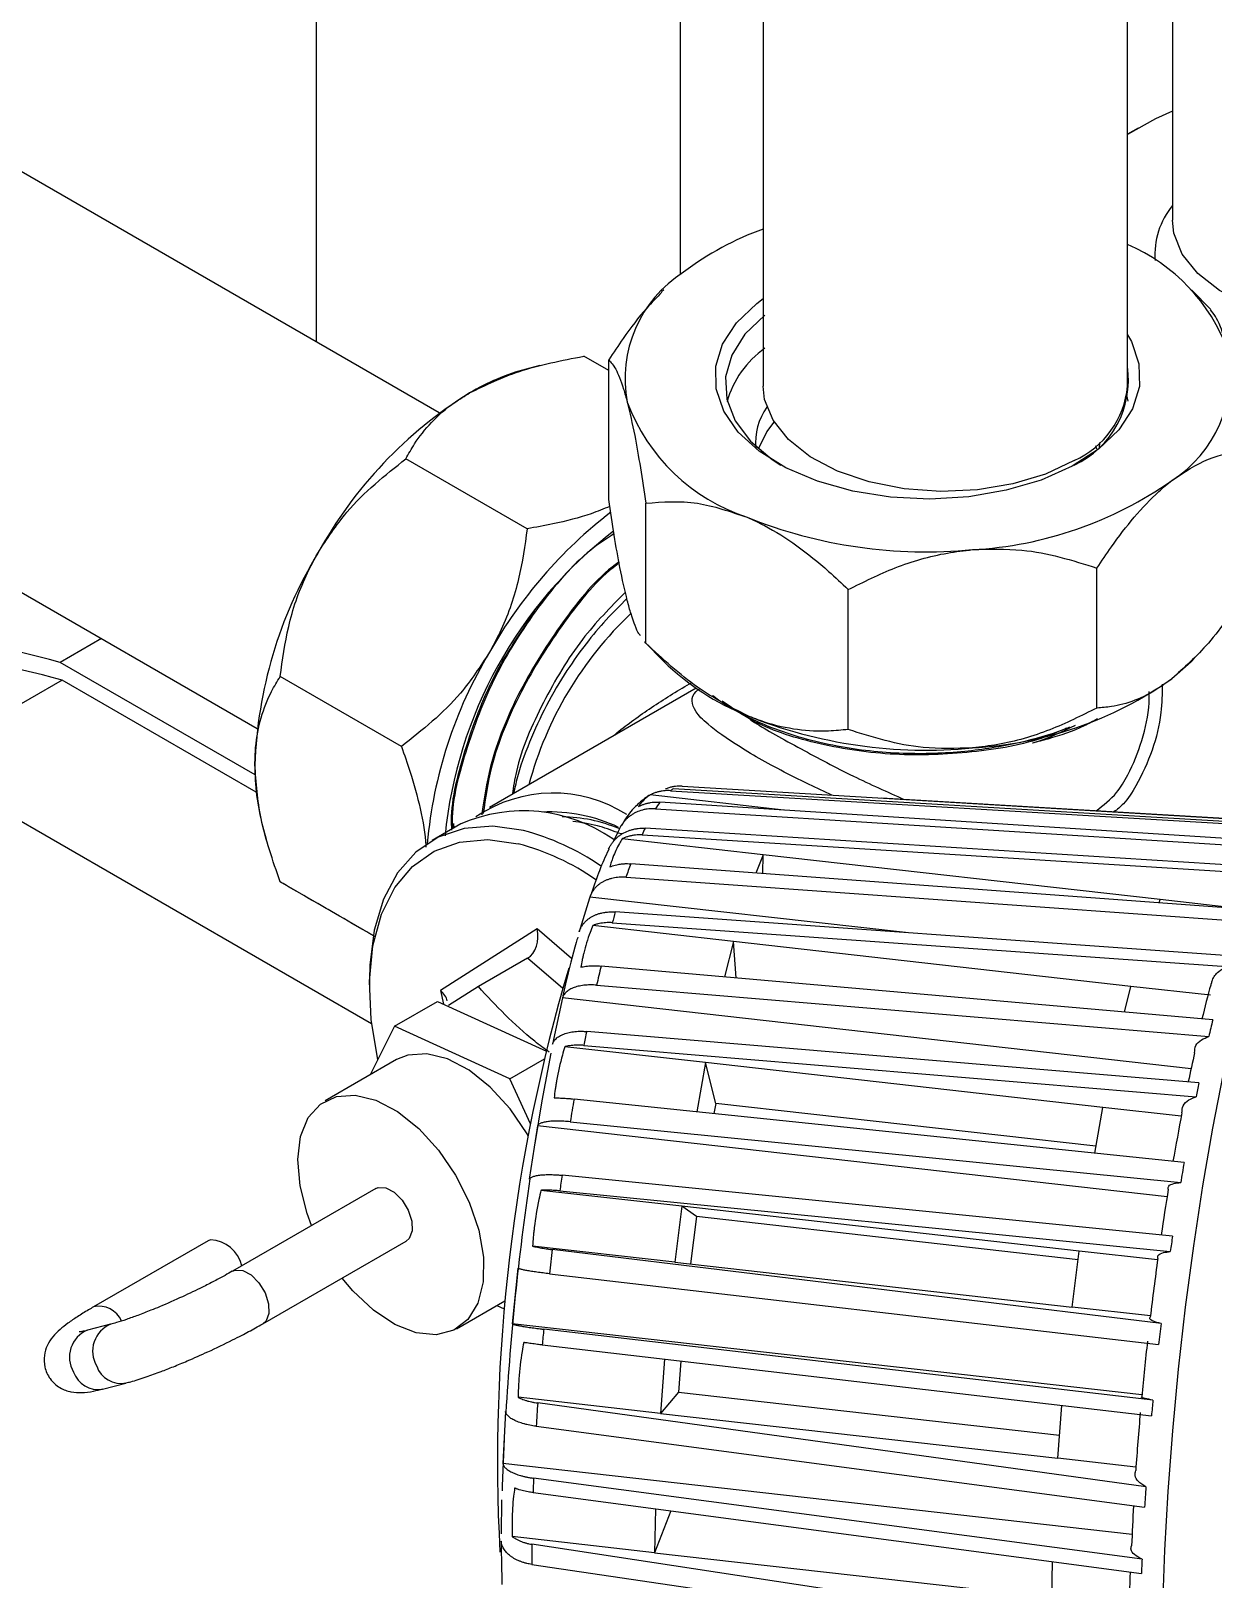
# Model space of a CAD drawing. Header units: millimetres. Extents: x 15 to 415, y 5 to 292.
# Drawn here: x 320.99 to 337.68, y 155.3 to 177.16 of the extents above; entities that cross this region are included whole.
import ezdxf

# ---------------------------------------------------------------- set-up
doc = ezdxf.new("R2010")
doc.units = ezdxf.units.MM

msp = doc.modelspace()

# ---------------------------------------------------------------- linework, layer by layer
at = {"color": 7, "linetype": 'Continuous', "lineweight": 25}
for p, q in [((325.0145, 198.5616), (325.0145, 172.7714)), ((330.1574, 173.7208), (330.1574, 194.8265)), ((337.104, 187.0916), (337.104, 174.4923)), ((331.3267, 186.1424), (331.3267, 172.1446)), ((336.4696, 172.1446), (336.4696, 186.1424)), ((326.7531, 171.7677), (310.3858, 181.2164)), ((307.8146, 176.7624), (324.1819, 167.3138)), ((336.6194, 175.7894), (336.4696, 175.7029)), ((329.9228, 173.5088), (329.8913, 173.4769)), ((331.2349, 173.3142), (331.3267, 173.3823)), ((337.6467, 173.2294), (337.371, 173.5088)), ((329.1456, 172.3662), (328.7939, 172.5692)), ((329.1456, 170.544), (329.1456, 172.5197)), ((328.172, 172.4378), (327.9828, 172.3884)), ((336.4572, 171.9987), (336.4753, 171.9345)), ((336.0173, 171.3063), (336.0334, 171.2609)), ((336.0755, 171.3512), (336.0713, 171.2694)), ((327.9943, 170.1322), (326.2833, 171.1199)), ((329.6712, 168.517), (329.6712, 170.4927)), ((336.037, 167.6016), (336.037, 169.5774)), ((332.5257, 167.2982), (332.5257, 169.274)), ((329.4022, 169.1465), (329.2962, 169.0408)), ((321.9865, 168.5811), (321.4041, 168.245)), ((329.6712, 168.517), (329.6539, 168.5404)), ((329.6501, 168.5369), (329.9228, 168.2604)), ((324.1541, 166.6575), (321.4041, 168.245)), ((337.371, 168.2604), (337.4098, 168.2998)), ((321.4307, 167.9963), (319.4104, 166.83)), ((324.1712, 166.4143), (321.4307, 167.9963)), ((326.2191, 167.0575), (324.5081, 168.0452)), ((330.3815, 167.8824), (327.4636, 166.1979)), ((325.7989, 163.142), (319.4104, 166.83)), ((331.6195, 166.1606), (329.73, 166.374)), ((330.0164, 166.4344), (338.7388, 165.9164)), ((338.7769, 165.9418), (330.0546, 166.4608)), ((330.1828, 166.4967), (338.9051, 165.9777)), ((329.806, 166.1789), (338.5027, 165.6308)), ((338.5574, 165.7152), (329.8685, 166.2731)), ((338.8569, 165.9806), (332.997, 166.3293)), ((324.2593, 165.9385), (324.3113, 165.7498)), ((327.0595, 165.9647), (326.6555, 165.7314)), ((326.9555, 165.9725), (326.9599, 165.9072)), ((329.2217, 165.7412), (329.2027, 165.7522)), ((329.2706, 165.8332), (329.204, 165.708)), ((329.3371, 165.8257), (329.2706, 165.8332)), ((331.324, 165.5297), (329.3353, 165.7543)), ((329.6166, 165.8089), (338.3133, 165.2618)), ((338.3559, 165.3547), (329.6592, 165.9028)), ((329.1466, 165.6081), (329.1408, 165.5948)), ((331.324, 165.5297), (331.2247, 165.2712)), ((331.3192, 165.2642), (331.324, 165.5297)), ((336.932, 164.8965), (331.324, 165.5297)), ((338.1165, 164.7603), (329.456, 165.4023)), ((325.8204, 164.3886), (324.5081, 165.1462)), ((329.39, 165.2111), (338.0589, 164.5917)), ((333.3331, 164.4294), (328.8806, 164.9322)), ((336.9139, 164.8494), (336.932, 164.8965)), ((337.9957, 164.7763), (336.932, 164.8965)), ((337.9079, 164.1025), (329.2389, 164.7219)), ((328.1369, 164.4814), (326.7697, 163.6121)), ((330.909, 164.3048), (328.9203, 164.5293)), ((329.1961, 164.5697), (337.865, 163.9511)), ((330.909, 164.3048), (330.7826, 163.8042)), ((336.517, 163.6715), (330.909, 164.3048)), ((330.9433, 163.7901), (330.909, 164.3048)), ((328.0008, 164.0683), (327.306, 163.6672)), ((337.6721, 163.1985), (329.0385, 163.9576)), ((325.7677, 163.7692), (325.7677, 163.6526)), ((327.306, 163.6672), (326.8846, 163.4016)), ((328.9754, 163.6882), (337.6172, 162.9622)), ((336.4252, 163.3081), (336.517, 163.6715)), ((337.6386, 163.5448), (336.517, 163.6715)), ((326.124, 163.1089), (326.7301, 163.4588)), ((326.7301, 163.4588), (328.2661, 162.7545)), ((328.4914, 163.509), (328.3509, 162.8545)), ((337.366, 162.5068), (328.4914, 163.509)), ((326.124, 163.1089), (325.7809, 162.4223)), ((327.7484, 162.3641), (326.124, 163.1089)), ((337.4767, 162.3078), (328.8349, 163.0337)), ((326.3114, 162.7014), (326.1524, 162.6368)), ((327.7484, 162.3641), (328.2406, 162.6482)), ((330.5144, 162.5944), (328.5257, 162.8189)), ((328.796, 162.8381), (337.4377, 162.1127)), ((326.1524, 162.6368), (325.1422, 162.0536)), ((330.5144, 162.5944), (330.389, 161.8998)), ((336.1224, 161.9611), (330.5144, 162.5944)), ((330.657, 162.0188), (330.5144, 162.5944)), ((328.0406, 161.7287), (327.7484, 162.3641)), ((337.2675, 161.1826), (328.6569, 162.0804)), ((330.657, 162.0188), (330.6309, 161.8746)), ((336.0234, 161.4128), (330.657, 162.0188)), ((336.0056, 161.3142), (336.1224, 161.9611)), ((337.228, 161.8362), (336.1224, 161.9611)), ((328.1413, 161.7029), (328.0251, 160.9472)), ((337.0271, 160.6994), (328.1413, 161.7029)), ((328.6029, 161.7591), (337.2208, 160.9018)), ((337.1046, 160.1461), (328.4867, 161.0035)), ((325.8565, 160.8164), (323.8362, 159.6501)), ((330.1787, 160.566), (328.19, 160.7906)), ((328.4556, 160.7836), (337.0733, 159.9265)), ((330.1787, 160.566), (330.0787, 159.7761)), ((335.7867, 159.9327), (330.1787, 160.566)), ((330.3867, 160.4197), (330.1787, 160.566)), ((330.3867, 160.4197), (330.3021, 159.7509)), ((335.7714, 159.8117), (330.3867, 160.4197)), ((323.4902, 160.078), (321.8717, 159.1437)), ((323.5269, 160.093), (323.4902, 160.078)), ((324.2647, 158.9078), (326.285, 160.0741)), ((330.0787, 159.7761), (328.0699, 160.0029)), ((336.9426, 158.9099), (328.3484, 159.9545)), ((335.6867, 159.1428), (335.7867, 159.9327)), ((336.8939, 159.8077), (335.7867, 159.9327)), ((327.8645, 159.6907), (327.7839, 158.9078)), ((328.3089, 159.6128), (336.9085, 158.612)), ((330.0787, 159.7761), (335.6867, 159.1428)), ((326.9992, 158.8369), (327.6796, 159.2297)), ((327.5662, 159.1642), (327.6695, 159.1169)), ((336.7919, 159.018), (335.6867, 159.1428)), ((322.1148, 158.8998), (321.7873, 158.8154)), ((336.6725, 157.9041), (327.7839, 158.9078)), ((336.828, 157.8291), (328.2284, 158.8299)), ((328.2081, 158.6074), (336.8075, 157.6066)), ((329.9339, 158.4065), (329.8757, 157.6417)), ((330.1624, 158.3799), (330.1288, 157.939)), ((322.0013, 157.9854), (322.3287, 158.0698)), ((329.8757, 157.6417), (327.8669, 157.8685)), ((330.1288, 157.939), (329.8757, 157.6417)), ((330.1288, 157.939), (335.5083, 157.3315)), ((327.688, 157.6694), (327.651, 156.9359)), ((336.7289, 156.603), (328.1435, 157.788)), ((329.8757, 157.6417), (335.4837, 157.0084)), ((335.4837, 157.0084), (335.5405, 157.754)), ((328.1222, 157.4593), (336.7108, 156.3172)), ((336.5883, 156.8837), (335.4837, 157.0084)), ((336.5335, 155.9328), (327.651, 156.9359)), ((328.0777, 156.5223), (336.6662, 155.3799)), ((336.6739, 155.5837), (328.0852, 156.7258)), ((327.6347, 156.4217), (327.63, 155.9416)), ((329.8054, 156.2925), (329.7942, 155.6741)), ((330.0207, 156.2638), (329.7942, 155.6741)), ((329.7942, 155.6741), (327.7854, 155.901)), ((336.6475, 154.4876), (328.062, 155.7929)), ((329.7942, 155.6741), (335.4022, 155.0408)), ((328.0611, 155.5093), (336.6472, 154.2419)), ((335.4022, 155.0408), (335.4114, 155.5468))]:
    msp.add_line(p, q, dxfattribs=at)
at = {"color": 8, "linetype": 'Continuous', "lineweight": 25}
for p, q in [((328.6224, 164.0656), (328.1369, 164.4814)), ((328.4987, 163.6418), (328.0008, 164.0683)), ((326.7697, 163.6121), (326.8122, 163.4211))]:
    msp.add_line(p, q, dxfattribs=at)
at = {"color": 7, "linetype": 'Continuous', "lineweight": 25, "flags": 128}
for points in [[(337.104, 176.0306), (336.8627, 175.9195), (336.4696, 175.6984)], [(341.4937, 173.4426), (341.0905, 173.2528), (340.6293, 173.1138), (340.1291, 173.0311), (339.6103, 173.0083), (339.0942, 173.0463), (338.6019, 173.1434), (338.1535, 173.2958), (337.7674, 173.4971), (337.4595, 173.7392), (337.2423, 174.0122), (337.1246, 174.3048), (337.104, 174.4923)], [(336.4696, 172.8709), (336.524, 172.775), (336.6312, 172.4614), (336.6367, 172.1418), (336.5404, 171.8271), (336.3456, 171.528), (336.0589, 171.2546), (335.69, 171.0163), (335.2516, 170.8211), (334.7585, 170.6758), (334.2276, 170.5853), (333.6768, 170.5526), (333.1251, 170.5789), (332.5912, 170.6633), (332.0931, 170.8029), (331.648, 170.993), (331.271, 171.227), (330.9749, 171.497), (330.7698, 171.7938), (330.6626, 172.1074), (330.6571, 172.427), (330.7533, 172.7417), (330.9482, 173.0408), (331.2349, 173.3142)], [(331.3497, 173.1485), (331.0697, 172.8798), (330.8829, 172.5854), (330.7959, 172.2759), (330.812, 171.9625), (330.9305, 171.6565), (331.1472, 171.3689), (331.4543, 171.1103), (331.577, 171.0308)], [(335.7164, 171.0949), (335.3132, 170.9051), (334.852, 170.7661), (334.3518, 170.6834), (333.833, 170.6606), (333.3169, 170.6986), (332.8246, 170.7957), (332.3762, 170.9481), (331.9901, 171.1494), (331.6822, 171.3915), (331.465, 171.6645), (331.3473, 171.9571), (331.3267, 172.1446)], [(331.2603, 171.2609), (331.3796, 171.5037), (331.482, 171.6366)], [(337.371, 168.2604), (337.3258, 168.2157), (337.0926, 168.0137)], [(327.9419, 165.8709), (327.5082, 165.931), (327.1047, 165.8995), (326.7409, 165.777), (326.4254, 165.5664), (326.1654, 165.2727), (325.9672, 164.9027), (325.8353, 164.4652), (325.7729, 163.9704), (325.7677, 163.7692)], [(325.886, 162.6327), (325.7922, 163.2021), (325.7688, 163.7457), (325.8176, 164.2454), (325.9372, 164.6888), (326.1248, 165.0651), (326.3758, 165.365), (326.6839, 165.5811), (327.0416, 165.708), (327.44, 165.7427), (327.8695, 165.6843)], [(328.009, 161.5655), (327.9952, 161.5891), (327.7532, 161.943), (327.4749, 162.2475), (327.1754, 162.4864), (326.8708, 162.6466), (326.5775, 162.7196), (326.3114, 162.7014)], [(328.107, 161.4529), (328.2072, 162.0528), (328.3337, 162.7282)], [(324.9529, 160.2948), (324.8892, 160.4656), (324.7889, 160.856), (324.7577, 161.2243), (324.7973, 161.5505), (324.9055, 161.8172), (325.0766, 162.0099), (325.3012, 162.1183)], [(325.3012, 162.1183), (325.5674, 162.1365), (325.8606, 162.0635), (326.1652, 161.9032), (326.4647, 161.6644), (326.743, 161.3598), (326.985, 161.006), (327.1778, 160.6219), (327.3108, 160.2282), (327.377, 159.8463), (327.3728, 159.4967), (327.2984, 159.1982), (327.1578, 158.967), (326.9586, 158.8154), (326.7115, 158.7517), (326.4299, 158.7793), (326.1289, 158.8967), (325.8248, 159.0976), (325.534, 159.3712), (325.3814, 159.5525)], [(325.8565, 160.8164), (325.8932, 160.8314), (326.0006, 160.8262), (326.1188, 160.763), (326.2297, 160.6515), (326.3163, 160.5086), (326.3656, 160.356), (326.3699, 160.217), (326.3288, 160.1128), (326.285, 160.0741)], [(327.6464, 156.5474), (327.6481, 156.6165), (327.6733, 157.2839)]]:
    msp.add_lwpolyline(points, dxfattribs=at)
at = {"color": 8, "linetype": 'Continuous', "lineweight": 25, "flags": 128}
for points in [[(339.2568, 166.0464), (339.1221, 166.0155), (338.9704, 165.8843), (338.811, 165.6535), (338.6461, 165.3263), (338.4781, 164.9071), (338.3091, 164.4016), (338.1414, 163.8166), (337.9773, 163.1599), (337.819, 162.4406), (337.6686, 161.6683), (337.5283, 160.8534), (337.3998, 160.007), (337.285, 159.1406), (337.1853, 158.2658), (337.1022, 157.3945), (337.0367, 156.5384), (336.9897, 155.7092), (336.9619, 154.918)], [(323.8334, 159.6485), (323.8729, 159.6651), (323.9803, 159.6599), (324.0985, 159.5967), (324.2093, 159.4852), (324.296, 159.3423), (324.3453, 159.1897), (324.3496, 159.0507), (324.3085, 158.9465), (324.2626, 158.9066)]]:
    msp.add_lwpolyline(points, dxfattribs=at)
at = {"color": 7, "linetype": 'Continuous', "lineweight": 25}
for centre, radius, start, end in [((337.9335, 174.0087), 1.0772, 140.35329, 184.62901), ((332.7638, 170.3641), 4.2508, 109.75873, 127.07416), ((335.4488, 171.7617), 2.5937, 20.04359, 66.82315), ((331.1573, 172.2533), 1.7808, 122.4751, 190.84809), ((332.1417, 171.5573), 1.3756, 125.15228, 164.56537), ((336.1364, 172.3155), 1.7808, 302.4751, 10.84809), ((328.8298, 169.263), 3.2382, 105.16259, 120.59021), ((335.1497, 172.2371), 1.333, 295.17911, 8.01752), ((330.4541, 166.8047), 6.1827, 121.95467, 151.14439), ((335.1892, 172.2683), 1.2864, 294.19711, 354.48275), ((331.9486, 172.872), 2.7134, 200.5822, 251.74078), ((332.0855, 171.3503), 0.8668, 144.74373, 185.35946), ((333.9861, 175.2262), 5.3967, 273.13596, 305.14313), ((333.2052, 165.1485), 6.593, 127.67244, 150.56111), ((333.6289, 176.5969), 6.7907, 248.12179, 275.51329), ((332.9956, 165.2029), 6.1877, 127.60171, 174.50308), ((330.3313, 166.5905), 6.1835, 148.85627, 178.0435), ((333.0187, 165.1797), 5.1754, 133.40987, 165.00343), ((316.4936, 150.0986), 18.799, 74.85799, 82.43859), ((316.5702, 149.9237), 18.7149, 74.94682, 82.01682), ((332.9002, 165.1287), 6.3394, 149.05067, 174.93536), ((332.4189, 170.8117), 3.5692, 225.62592, 248.28718), ((333.9861, 172.4266), 5.3967, 273.13596, 305.14313), ((333.6289, 173.7973), 6.7907, 248.12179, 275.51329), ((327.39, 166.7681), 3.2387, 179.40687, 194.8418), ((328.3599, 164.4656), 1.9347, 57.42889, 124.25006), ((330.2577, 166.1263), 0.3914, 121.26245, 128.07202), ((327.9415, 163.9458), 2.2031, 55.07834, 113.59873), ((328.3103, 163.8479), 2.287, 64.74361, 92.55064), ((331.1555, 165.3506), 1.5835, 144.36791, 148.45938), ((328.4552, 163.9099), 2.1561, 67.30406, 89.08723), ((327.0534, 162.4791), 3.5063, 55.67176, 75.32043), ((333.528, 164.0898), 4.2726, 154.89131, 156.27453), ((326.9971, 162.372), 3.4252, 54.9539, 75.24455), ((337.9919, 162.3459), 9.0666, 160.29979, 161.57781), ((344.0365, 160.472), 15.3957, 163.97568, 164.56415), ((351.618, 158.5281), 23.2231, 166.47921, 167.16185), ((352.1238, 156.9738), 24.5481, 163.54728, 183.01538), ((362.1839, 157.3838), 25.1921, 166.65503, 167.20662), ((359.1052, 156.9111), 30.8833, 168.56537, 168.93535), ((363.1269, 156.8784), 26.3686, 167.16843, 168.07743), ((369.5186, 155.8029), 32.6955, 168.52423, 168.87276), ((366.0165, 155.6417), 37.9104, 170.22152, 170.71389), ((370.814, 155.3273), 34.2109, 168.94982, 170.1145), ((377.4336, 154.351), 40.7429, 170.34734, 170.74767), ((367.5121, 155.2394), 39.892, 171.76399, 176.5383), ((370.6696, 154.9177), 42.6196, 171.7905, 172.08898), ((376.8648, 154.297), 40.3489, 170.71712, 171.64014), ((323.4988, 159.6099), 0.4838, 13.93839, 86.67253), ((381.9675, 153.6475), 45.3311, 171.75781, 172.03812), ((372.6653, 154.6541), 44.6327, 173.17971, 173.62131), ((380.4122, 153.786), 43.9329, 172.09235, 173.18223), ((371.5002, 154.7686), 43.462, 174.63821, 174.93281), ((384.2204, 153.3492), 47.6038, 173.29183, 173.65271), ((380.8274, 153.7309), 44.3517, 173.61974, 174.63646), ((383.043, 153.4657), 46.4206, 174.60638, 174.88229), ((367.2354, 155.0958), 39.1845, 176.06034, 176.54198), ((378.2326, 153.9624), 41.7466, 174.92661, 176.05422), ((360.9377, 155.4127), 32.8787, 177.7112, 178.06605), ((378.1157, 153.8409), 41.4788, 176.18182, 176.57741), ((372.1846, 154.342), 35.6865, 176.79811, 177.70211), ((353.0469, 155.5732), 24.9859, 179.49623, 180.14638), ((371.9209, 154.1517), 35.2761, 177.67344, 178.00476)]:
    msp.add_arc(centre, radius, start, end, dxfattribs=at)
at = {"color": 8, "linetype": 'Continuous', "lineweight": 25}
for centre, radius, start, end in [((321.9517, 158.8084), 0.3454, 23.7315, 103.0316), ((321.946, 158.4351), 0.412, 112.64299, 210.59077), ((322.2726, 158.5195), 0.4113, 112.10972, 210.63806), ((322.2637, 158.4294), 0.3651, 199.10492, 280.8824), ((321.9368, 158.3455), 0.3658, 199.1563, 280.14957)]:
    msp.add_arc(centre, radius, start, end, dxfattribs=at)
at = {"color": 7, "linetype": 'Continuous', "lineweight": 25}
for centre, major_axis, ratio, start_param, end_param in [((327.9349, 164.3648), (0.0226, 0.3182), 0.6640094, 3.5635383, 5.1343346), ((326.5677, 163.4955), (0.2932, -0.1215), 0.6521177, 0.4289405, 1.1069143)]:
    msp.add_ellipse(centre, major_axis=major_axis, ratio=ratio, start_param=start_param, end_param=end_param, dxfattribs=at)
for points, knots in [([(329.8963, 173.472), (329.8243, 173.3994), (329.6356, 173.2091), (329.3854, 172.877), (329.213, 172.6202), (329.1456, 172.5197)], [0, 0, 0, 0, 0.2729531, 0.7154583, 1, 1, 1, 1]), ([(337.8854, 172.6507), (337.8501, 172.7741), (337.764, 173.0758), (337.686, 173.1685), (337.6398, 173.2233)], [0, 0, 0, 0, 0.4089539, 1, 1, 1, 1]), ([(327.1819, 172.0505), (327.4078, 172.1607), (327.8858, 172.394), (328.4803, 172.5087), (328.7939, 172.5692)], [0, 0, 0, 0, 0.4724924, 1, 1, 1, 1]), ([(329.1456, 172.5197), (329.1783, 172.4833), (329.2448, 172.4093), (329.3352, 172.1854), (329.3906, 171.983), (329.4084, 171.9181)], [0, 0, 0, 0, 0.3967467, 0.8067521, 1, 1, 1, 1]), ([(326.2833, 171.1199), (326.3217, 171.1903), (326.4182, 171.3673), (326.635, 171.6409), (326.9064, 171.8814), (327.1121, 172.0077), (327.1819, 172.0505)], [0, 0, 0, 0, 0.2056137, 0.5170117, 0.8361666, 1, 1, 1, 1]), ([(329.4084, 171.9181), (329.4436, 171.7693), (329.5359, 171.3789), (329.6195, 170.8314), (329.6712, 170.4927)], [0, 0, 0, 0, 0.3814192, 1, 1, 1, 1]), ([(337.0926, 170.8132), (337.2678, 170.9298), (337.6388, 171.1767), (337.9723, 171.2085), (338.1482, 171.2253)], [0, 0, 0, 0, 0.4724924, 1, 1, 1, 1]), ([(325.039, 169.7885), (325.1693, 169.9878), (325.5108, 170.5104), (325.9881, 170.887), (326.2833, 171.1199)], [0, 0, 0, 0, 0.38141921, 1, 1, 1, 1]), ([(336.037, 169.5774), (336.1044, 169.6782), (336.2739, 169.9318), (336.5643, 170.307), (336.8535, 170.6166), (337.032, 170.7634), (337.0926, 170.8132)], [0, 0, 0, 0, 0.2056137, 0.5170117, 0.8361666, 1, 1, 1, 1]), ([(329.4084, 169.1186), (329.3732, 169.2674), (329.2809, 169.6578), (329.1973, 170.2053), (329.1456, 170.544)], [0, 0, 0, 0, 0.38141921, 1, 1, 1, 1]), ([(329.6712, 170.4927), (329.9091, 170.5117), (330.36, 170.5477), (330.8615, 170.3762), (331.0985, 170.2952)], [0, 0, 0, 0, 0.5275076, 1, 1, 1, 1]), ([(329.1615, 170.4478), (329.0756, 170.4125), (328.8275, 170.3105), (328.4266, 170.2119), (328.1159, 170.1546), (327.9943, 170.1322)], [0, 0, 0, 0, 0.2440407, 0.7041429, 1, 1, 1, 1]), ([(331.0985, 170.2952), (331.1803, 170.2577), (331.4175, 170.1491), (331.8087, 169.8994), (332.2017, 169.5837), (332.4346, 169.3611), (332.5257, 169.274)], [0, 0, 0, 0, 0.1638321, 0.4746302, 0.7943879, 1, 1, 1, 1]), ([(327.9943, 170.1322), (327.9615, 169.8961), (327.8949, 169.4161), (327.6976, 168.8248), (327.5202, 168.4947), (327.4634, 168.3889)], [0, 0, 0, 0, 0.3967467, 0.8067521, 1, 1, 1, 1]), ([(329.225, 170.0652), (329.1133, 169.9917), (328.7328, 169.7415), (328.1344, 169.0414), (327.5084, 168.0545), (327.1075, 166.9881), (326.918, 166.2328), (326.9407, 165.9112), (326.9417, 165.8967)], [0, 0, 0, 0, 0.0934595, 0.3185435, 0.5414605, 0.7666546, 0.9894674, 1, 1, 1, 1]), ([(334.2813, 169.8376), (334.5165, 169.8448), (335.133, 169.8636), (335.6915, 169.6868), (336.037, 169.5774)], [0, 0, 0, 0, 0.3814192, 1, 1, 1, 1]), ([(324.5081, 168.0452), (324.5409, 168.2813), (324.6076, 168.7613), (324.8048, 169.3526), (324.9822, 169.6827), (325.039, 169.7885)], [0, 0, 0, 0, 0.39674668, 0.80675212, 1, 1, 1, 1]), ([(329.2917, 169.6626), (329.2755, 169.6513), (328.9921, 169.4544), (328.4835, 168.8293), (327.8697, 167.8589), (327.469, 166.8912), (327.3865, 166.3183), (327.3539, 166.0923)], [0, 0, 0, 0, 0.0163291, 0.2863802, 0.5538314, 0.8240147, 1, 1, 1, 1]), ([(329.2945, 169.6455), (329.2824, 169.637), (329.0031, 169.4423), (328.4984, 168.8202), (327.8849, 167.8505), (327.4872, 166.8926), (327.4055, 166.3293), (327.3741, 166.1129)], [0, 0, 0, 0, 0.012408, 0.2856238, 0.5562093, 0.8295589, 1, 1, 1, 1]), ([(332.5257, 169.274), (332.7441, 169.3825), (333.1882, 169.6032), (333.7922, 169.7802), (334.1627, 169.8237), (334.2813, 169.8376)], [0, 0, 0, 0, 0.3967467, 0.8067521, 1, 1, 1, 1]), ([(329.382, 169.2372), (329.1725, 169.0249), (328.7325, 168.5793), (328.2045, 167.6873), (327.8676, 166.9152), (327.8018, 166.4904), (327.7853, 166.3836)], [0, 0, 0, 0, 0.279078, 0.5859115, 0.8958801, 1, 1, 1, 1]), ([(338.1482, 169.2495), (337.9723, 168.9916), (337.6388, 168.5028), (337.2678, 168.1706), (337.0926, 168.0137)], [0, 0, 0, 0, 0.5275076, 1, 1, 1, 1]), ([(329.2962, 169.0408), (329.2462, 168.9901), (329.0959, 168.8377), (328.8572, 168.5572), (328.5692, 168.1614), (328.2925, 167.7024), (328.049, 167.1873), (327.8819, 166.7446), (327.8225, 166.483), (327.8021, 166.3934)], [0, 0, 0, 0, 0.0720029, 0.2162447, 0.3604866, 0.542074, 0.7236615, 0.9052489, 1, 1, 1, 1]), ([(329.5945, 168.6209), (329.5869, 168.6305), (329.5452, 168.6831), (329.4815, 168.8533), (329.4261, 169.0542), (329.4084, 169.1186)], [0, 0, 0, 0, 0.1315198, 0.7217886, 1, 1, 1, 1]), ([(328.1043, 168.975), (327.9009, 168.6734), (327.4802, 168.0497), (327.0935, 166.9946), (326.9024, 166.2309), (326.927, 165.9), (326.9288, 165.8758)], [0, 0, 0, 0, 0.31170754, 0.64456898, 0.97391061, 1, 1, 1, 1]), ([(327.4634, 168.3889), (327.3332, 168.1896), (326.9917, 167.667), (326.5144, 167.2904), (326.2191, 167.0575)], [0, 0, 0, 0, 0.38141921, 1, 1, 1, 1]), ([(331.0985, 167.4957), (330.8615, 167.617), (330.36, 167.8738), (329.9091, 168.2949), (329.6712, 168.517)], [0, 0, 0, 0, 0.4724924, 1, 1, 1, 1]), ([(324.1514, 166.8016), (324.1537, 166.8835), (324.16, 167.1207), (324.2316, 167.4766), (324.3597, 167.8019), (324.4664, 167.9768), (324.5081, 168.0452)], [0, 0, 0, 0, 0.1638321, 0.4746302, 0.7943879, 1, 1, 1, 1]), ([(337.0926, 168.0137), (337.032, 167.9689), (336.8566, 167.8394), (336.5673, 167.6963), (336.2766, 167.6172), (336.1044, 167.606), (336.037, 167.6016)], [0, 0, 0, 0, 0.16383208, 0.47463023, 0.79438792, 1, 1, 1, 1]), ([(335.6503, 167.33), (335.6235, 167.3189), (335.4033, 167.2278), (334.914, 167.0948), (334.1491, 166.9674), (333.2699, 166.9407), (332.3285, 167.0436), (331.6217, 167.2434), (331.2182, 167.4188), (331.0582, 167.4983), (330.8704, 167.6008), (330.709, 167.6912), (330.6147, 167.776), (330.6104, 167.7798)], [0, 0, 0, 0, 0.0172423, 0.1418261, 0.2813943, 0.4359293, 0.6054116, 0.7898198, 0.8548052, 0.8793339, 0.9045313, 0.9956729, 1, 1, 1, 1]), ([(335.6044, 167.3164), (335.5075, 167.2733), (335.1167, 167.0995), (334.2735, 166.9579), (333.1763, 166.9153), (332.1176, 167.0703), (331.268, 167.337), (330.8945, 167.5952), (330.7482, 167.6963)], [0, 0, 0, 0, 0.0663933, 0.2676951, 0.4686964, 0.6706757, 0.8710292, 1, 1, 1, 1]), ([(332.5257, 167.2982), (332.4346, 167.2889), (332.2054, 167.2654), (331.8128, 167.2846), (331.4217, 167.3677), (331.1803, 167.4633), (331.0985, 167.4957)], [0, 0, 0, 0, 0.2056137, 0.5170117, 0.8361666, 1, 1, 1, 1]), ([(336.037, 167.6016), (335.8186, 167.4931), (335.3745, 167.2724), (334.7705, 167.0954), (334.4, 167.0519), (334.2813, 167.038)], [0, 0, 0, 0, 0.3967467, 0.8067521, 1, 1, 1, 1]), ([(336.0477, 167.4481), (335.9849, 167.4141), (335.775, 167.3003), (335.4552, 167.1913), (335.1998, 167.1243), (335.1279, 167.1054)], [0, 0, 0, 0, 0.2343684, 0.784411, 1, 1, 1, 1]), ([(334.2813, 167.038), (334.0462, 167.0308), (333.4297, 167.012), (332.8712, 167.1888), (332.5257, 167.2982)], [0, 0, 0, 0, 0.38141921, 1, 1, 1, 1]), ([(335.7299, 167.3536), (335.5489, 167.2662), (335.3578, 167.1739), (335.1394, 167.1089), (335.1279, 167.1054)], [0, 0, 0, 0, 0.9473325, 1, 1, 1, 1]), ([(326.2191, 167.0575), (326.261, 166.9408), (326.3662, 166.6473), (326.4923, 166.1755), (326.5585, 165.8158), (326.5655, 165.6431), (326.5658, 165.6359)], [0, 0, 0, 0, 0.241921, 0.6083058, 0.9838172, 1, 1, 1, 1]), ([(324.5081, 165.1462), (324.4038, 165.448), (324.2059, 166.0202), (324.1689, 166.5508), (324.1514, 166.8016)], [0, 0, 0, 0, 0.5275076, 1, 1, 1, 1]), ([(329.73, 166.374), (329.7177, 166.3654), (329.6684, 166.3307), (329.6268, 166.2898), (329.5968, 166.2526), (329.5828, 166.2338), (329.5741, 166.2195), (329.5683, 166.21)], [0, 0, 0, 0, 0.1658599, 0.6652408, 0.7488497, 0.8323861, 1, 1, 1, 1]), ([(329.7382, 166.3779), (329.7197, 166.3698), (329.6943, 166.3587), (329.6772, 166.3428), (329.6725, 166.3385)], [0, 0, 0, 0, 0.7285494, 1, 1, 1, 1]), ([(330.0164, 166.4344), (330.0044, 166.4349), (329.9806, 166.4359), (329.9412, 166.4342), (329.8984, 166.4295), (329.8526, 166.4204), (329.8068, 166.4072), (329.7713, 166.3935), (329.7456, 166.3818), (329.7352, 166.3766), (329.73, 166.374)], [0, 0, 0, 0, 0.1206242, 0.2417402, 0.3990687, 0.5563971, 0.7137253, 0.8824374, 0.9411906, 1, 1, 1, 1]), ([(330.1828, 166.4967), (330.1672, 166.4973), (330.1361, 166.4984), (330.0896, 166.4951), (330.0424, 166.4878), (329.9929, 166.4767), (329.9604, 166.463), (329.9434, 166.4559)], [0, 0, 0, 0, 0.1901372, 0.3802744, 0.5704116, 0.774276, 1, 1, 1, 1]), ([(329.806, 166.1789), (329.7905, 166.1795), (329.7596, 166.1808), (329.7135, 166.178), (329.6669, 166.1717), (329.6066, 166.1581), (329.5489, 166.1372), (329.4951, 166.1095), (329.4567, 166.0852), (329.4209, 166.0578), (329.3886, 166.0281), (329.3585, 165.995), (329.3311, 165.9587), (329.3069, 165.9193), (329.2862, 165.8776), (329.2759, 165.8482), (329.2706, 165.8332)], [0, 0, 0, 0, 0.064803, 0.129606, 0.194409, 0.2638905, 0.3934223, 0.4582437, 0.5277385, 0.5926112, 0.6574839, 0.7223565, 0.7918988, 0.8605447, 0.9291906, 1, 1, 1, 1]), ([(329.6725, 166.3385), (329.621, 166.2962), (329.4984, 166.1957), (329.3942, 166.0649), (329.3362, 165.9602), (329.3226, 165.9357)], [0, 0, 0, 0, 0.3572224, 0.8492938, 1, 1, 1, 1]), ([(329.5683, 166.21), (329.5812, 166.2165), (329.6068, 166.2296), (329.6477, 166.2452), (329.6911, 166.2581), (329.7353, 166.2672), (329.7728, 166.2718), (329.8017, 166.2738), (329.8312, 166.2747), (329.8535, 166.2737), (329.8685, 166.2731)], [0, 0, 0, 0, 0.1434162, 0.2868333, 0.4302515, 0.5838904, 0.7213867, 0.7904234, 0.8589108, 1, 1, 1, 1]), ([(329.2738, 165.8418), (329.1775, 165.8774), (328.9636, 165.9563), (328.753, 165.9846), (328.6373, 166.0001)], [0, 0, 0, 0, 0.4504032, 1, 1, 1, 1]), ([(329.1443, 165.6092), (329.1486, 165.6187), (329.159, 165.6413), (329.18, 165.676), (329.2061, 165.7122), (329.2358, 165.7459), (329.2676, 165.7762), (329.303, 165.8043), (329.3533, 165.8373), (329.4084, 165.8638), (329.4666, 165.8832), (329.5127, 165.8943), (329.5607, 165.9014), (329.6095, 165.9048), (329.6425, 165.9035), (329.6592, 165.9028)], [0, 0, 0, 0, 0.05079731, 0.12172894, 0.19777134, 0.26872497, 0.33967866, 0.4106324, 0.48671908, 0.62833402, 0.69920249, 0.77520169, 0.84936474, 0.92352781, 1, 1, 1, 1]), ([(329.3353, 165.7543), (329.3224, 165.7329), (329.2706, 165.647), (329.2261, 165.5481), (329.1936, 165.4593), (329.1783, 165.4147), (329.1687, 165.381), (329.1623, 165.3585)], [0, 0, 0, 0, 0.1658599, 0.6652408, 0.7488497, 0.8323861, 1, 1, 1, 1]), ([(329.6166, 165.8089), (329.6047, 165.8095), (329.5809, 165.8105), (329.5418, 165.8093), (329.4996, 165.8051), (329.4546, 165.7969), (329.4098, 165.7849), (329.3753, 165.7723), (329.3503, 165.7615), (329.3403, 165.7567), (329.3353, 165.7543)], [0, 0, 0, 0, 0.1206242, 0.2417402, 0.3990687, 0.5563971, 0.7137253, 0.8824374, 0.9411906, 1, 1, 1, 1]), ([(329.1408, 165.5948), (329.0983, 165.5027), (329.0172, 165.3272), (328.9404, 165.0992), (328.9038, 164.9909)], [0, 0, 0, 0, 0.5249995, 1, 1, 1, 1]), ([(329.1623, 165.3585), (329.1746, 165.3634), (329.1992, 165.3733), (329.2387, 165.3849), (329.2809, 165.3943), (329.3242, 165.4006), (329.361, 165.4034), (329.3896, 165.4043), (329.4188, 165.4044), (329.441, 165.4031), (329.456, 165.4023)], [0, 0, 0, 0, 0.1434162, 0.2868333, 0.4302515, 0.5838904, 0.7213867, 0.7904234, 0.8589108, 1, 1, 1, 1]), ([(325.039, 164.8395), (324.9315, 164.9016), (324.6497, 165.0644), (324.5622, 165.1149), (324.5081, 165.1462)], [0, 0, 0, 0, 0.3814192, 1, 1, 1, 1]), ([(329.39, 165.2111), (329.3778, 165.2118), (329.3534, 165.2132), (329.3139, 165.2128), (329.2719, 165.21), (329.2278, 165.2038), (329.184, 165.1944), (329.142, 165.1819), (329.1021, 165.1664), (329.0653, 165.1485), (329.0302, 165.1274), (328.998, 165.1037), (328.9689, 165.0776), (328.9436, 165.0499), (328.9211, 165.0195), (328.9034, 164.9893), (328.8898, 164.9599), (328.8836, 164.9415), (328.8806, 164.9322)], [0, 0, 0, 0, 0.0512243, 0.1026699, 0.1675075, 0.2323451, 0.2971826, 0.3667052, 0.4315427, 0.4963801, 0.5612175, 0.6307278, 0.695629, 0.7605301, 0.8254313, 0.8950033, 0.9473843, 1, 1, 1, 1]), ([(325.8554, 164.3681), (325.8136, 164.3923), (325.5799, 164.5272), (325.3003, 164.6886), (325.1024, 164.8029), (325.039, 164.8395)], [0, 0, 0, 0, 0.1290075, 0.7209838, 1, 1, 1, 1]), ([(328.7295, 164.443), (328.7335, 164.4547), (328.7395, 164.4724), (328.7501, 164.4949), (328.7621, 164.5172), (328.7792, 164.5436), (328.8032, 164.573), (328.83, 164.5999), (328.8605, 164.6251), (328.8941, 164.6477), (328.9305, 164.6676), (328.9684, 164.6844), (329.0093, 164.6986), (329.05, 164.7092), (329.0837, 164.7155), (329.1085, 164.7189), (329.1338, 164.7217), (329.165, 164.7236), (329.2023, 164.724), (329.2267, 164.7226), (329.2389, 164.7219)], [0, 0, 0, 0, 0.0669133, 0.1005304, 0.1338419, 0.2027554, 0.2678245, 0.3328936, 0.3979628, 0.4677427, 0.5327109, 0.5976791, 0.6626473, 0.7323198, 0.7869589, 0.8143663, 0.8416064, 0.8973325, 0.9485556, 1, 1, 1, 1]), ([(328.9203, 164.5293), (328.9076, 164.4973), (328.8566, 164.3688), (328.813, 164.2216), (328.7813, 164.09), (328.7665, 164.0237), (328.7572, 163.9739), (328.751, 163.9406)], [0, 0, 0, 0, 0.1658599, 0.6652408, 0.7488497, 0.8323861, 1, 1, 1, 1]), ([(329.1961, 164.5697), (329.1842, 164.5704), (329.1606, 164.5718), (329.1219, 164.5714), (329.0802, 164.5688), (329.0361, 164.5627), (328.9923, 164.5535), (328.9589, 164.5436), (328.9348, 164.5351), (328.9252, 164.5312), (328.9203, 164.5293)], [0, 0, 0, 0, 0.1206242, 0.2417402, 0.3990687, 0.5563971, 0.7137253, 0.8824374, 0.9411906, 1, 1, 1, 1]), ([(328.7085, 164.364), (328.7013, 164.3402), (328.6425, 164.1432), (328.5722, 163.8662), (328.5119, 163.5949), (328.4995, 163.5392)], [0, 0, 0, 0, 0.0987147, 0.8152404, 1, 1, 1, 1]), ([(328.751, 163.9406), (328.7627, 163.9434), (328.7863, 163.9488), (328.8246, 163.9548), (328.8656, 163.9593), (328.908, 163.9617), (328.9443, 163.9621), (328.9725, 163.9615), (329.0015, 163.9605), (329.0236, 163.9587), (329.0385, 163.9576)], [0, 0, 0, 0, 0.1434162, 0.2868333, 0.4302515, 0.5838904, 0.7213867, 0.7904234, 0.8589108, 1, 1, 1, 1]), ([(337.6564, 163.7094), (337.6591, 163.7265), (337.6692, 163.7924), (337.7423, 163.8802), (337.8273, 163.9293), (337.865, 163.9511)], [0, 0, 0, 0, 0.1633039, 0.6279872, 1, 1, 1, 1]), ([(328.3076, 162.7398), (328.2381, 162.7913), (327.8573, 163.0733), (327.5539, 163.4001), (327.306, 163.6672)], [0, 0, 0, 0, 0.18249732, 1, 1, 1, 1]), ([(328.9754, 163.6882), (328.9601, 163.6893), (328.9294, 163.6915), (328.8843, 163.6919), (328.8392, 163.6904), (328.7815, 163.6852), (328.7272, 163.6755), (328.6777, 163.6616), (328.643, 163.6491), (328.6112, 163.6345), (328.5831, 163.6185), (328.5575, 163.6004), (328.5351, 163.5803), (328.5163, 163.5581), (328.5012, 163.5345), (328.4947, 163.5176), (328.4914, 163.509)], [0, 0, 0, 0, 0.064803, 0.129606, 0.194409, 0.2638905, 0.3934223, 0.4582437, 0.5277385, 0.5926112, 0.6574839, 0.7223565, 0.7918988, 0.8605447, 0.9291906, 1, 1, 1, 1]), ([(337.6496, 163.711), (337.6475, 163.7037), (337.6032, 163.5546), (337.5607, 163.3789), (337.5204, 163.2118)], [0, 0, 0, 0, 0.0488569, 1, 1, 1, 1]), ([(328.3509, 162.8545), (328.3539, 162.8624), (328.3599, 162.8782), (328.3736, 162.9005), (328.3911, 162.9221), (328.4125, 162.9422), (328.4374, 162.9607), (328.465, 162.9771), (328.4963, 162.9921), (328.5417, 163.0092), (328.5926, 163.0223), (328.6476, 163.031), (328.6916, 163.0355), (328.738, 163.0374), (328.7857, 163.0372), (328.8183, 163.0349), (328.8349, 163.0337)], [0, 0, 0, 0, 0.0650112, 0.1300225, 0.1950339, 0.2647294, 0.3297609, 0.3947924, 0.459824, 0.5295601, 0.6593551, 0.7243086, 0.7939645, 0.8619375, 0.9299106, 1, 1, 1, 1]), ([(337.4168, 162.7345), (337.4185, 162.7689), (337.422, 162.8377), (337.4994, 162.9168), (337.5809, 162.9482), (337.6172, 162.9622)], [0, 0, 0, 0, 0.35626819, 0.7125468, 1, 1, 1, 1]), ([(328.5257, 162.8189), (328.514, 162.7795), (328.467, 162.6212), (328.428, 162.4402), (328.4003, 162.2785), (328.3875, 162.1972), (328.3798, 162.136), (328.3746, 162.0952)], [0, 0, 0, 0, 0.1658599, 0.6652408, 0.7488497, 0.8323861, 1, 1, 1, 1]), ([(328.796, 162.8381), (328.7843, 162.839), (328.7607, 162.8408), (328.7223, 162.8418), (328.6812, 162.8413), (328.6379, 162.8386), (328.5952, 162.8335), (328.5628, 162.8277), (328.5396, 162.8225), (328.5303, 162.8201), (328.5257, 162.8189)], [0, 0, 0, 0, 0.1206242, 0.2417402, 0.3990687, 0.5563971, 0.7137253, 0.8824374, 0.9411906, 1, 1, 1, 1]), ([(328.3746, 162.0952), (328.3859, 162.0954), (328.4086, 162.0956), (328.4458, 162.095), (328.4859, 162.0936), (328.5275, 162.0914), (328.5633, 162.0889), (328.5913, 162.0866), (328.62, 162.0841), (328.642, 162.0819), (328.6569, 162.0804)], [0, 0, 0, 0, 0.1434162, 0.2868333, 0.4302515, 0.5838904, 0.7213867, 0.7904234, 0.8589108, 1, 1, 1, 1]), ([(337.2374, 161.8844), (337.2392, 161.919), (337.2426, 161.988), (337.3201, 162.0673), (337.4015, 162.0987), (337.4377, 162.1127)], [0, 0, 0, 0, 0.35705317, 0.71413224, 1, 1, 1, 1]), ([(328.6029, 161.7591), (328.5876, 161.7606), (328.5571, 161.7634), (328.5124, 161.7663), (328.468, 161.7683), (328.4114, 161.7692), (328.3586, 161.7678), (328.311, 161.7642), (328.2778, 161.7603), (328.2477, 161.7553), (328.2215, 161.7494), (328.198, 161.7423), (328.1777, 161.7341), (328.1612, 161.7247), (328.1485, 161.7144), (328.1437, 161.7068), (328.1413, 161.7029)], [0, 0, 0, 0, 0.064803, 0.129606, 0.194409, 0.2638905, 0.3934223, 0.4582437, 0.5277385, 0.5926112, 0.6574839, 0.7223565, 0.7918988, 0.8605447, 0.9291906, 1, 1, 1, 1]), ([(328.0251, 160.9472), (328.0273, 160.9508), (328.0317, 160.9579), (328.0432, 160.9677), (328.0584, 160.9769), (328.0776, 160.9852), (328.1005, 160.9924), (328.1262, 160.9986), (328.1557, 161.0038), (328.199, 161.0093), (328.2481, 161.0124), (328.3016, 161.0133), (328.3448, 161.0128), (328.3905, 161.011), (328.4377, 161.008), (328.4702, 161.005), (328.4867, 161.0035)], [0, 0, 0, 0, 0.0650077, 0.1300155, 0.1950233, 0.2647145, 0.329746, 0.3947775, 0.4598091, 0.5295452, 0.6593403, 0.7242937, 0.7939497, 0.8619275, 0.9299053, 1, 1, 1, 1]), ([(337.0444, 160.8057), (337.0428, 160.8219), (337.0396, 160.8543), (337.1086, 160.8872), (337.1862, 160.8973), (337.2208, 160.9018)], [0, 0, 0, 0, 0.3562682, 0.7125468, 1, 1, 1, 1]), ([(328.19, 160.7906), (328.18, 160.7476), (328.1399, 160.5752), (328.1087, 160.3782), (328.0879, 160.2023), (328.0786, 160.1138), (328.0734, 160.0473), (328.0699, 160.0029)], [0, 0, 0, 0, 0.16585987, 0.66524082, 0.74884966, 0.83238612, 1, 1, 1, 1]), ([(328.4556, 160.7836), (328.4439, 160.7848), (328.4204, 160.787), (328.3823, 160.7898), (328.3417, 160.792), (328.2992, 160.7932), (328.2574, 160.7934), (328.2259, 160.7925), (328.2034, 160.7915), (328.1945, 160.7909), (328.19, 160.7906)], [0, 0, 0, 0, 0.1206242, 0.2417402, 0.3990687, 0.5563971, 0.7137253, 0.8824374, 0.9411906, 1, 1, 1, 1]), ([(328.0699, 160.0029), (328.081, 160.0003), (328.1031, 159.995), (328.1394, 159.9874), (328.1788, 159.9798), (328.2199, 159.9727), (328.2553, 159.9671), (328.2831, 159.9631), (328.3116, 159.9591), (328.3336, 159.9564), (328.3484, 159.9545)], [0, 0, 0, 0, 0.14341615, 0.28683334, 0.43025146, 0.58389045, 0.72138671, 0.79042344, 0.85891079, 1, 1, 1, 1]), ([(336.897, 159.8302), (336.8954, 159.8464), (336.8923, 159.879), (336.9613, 159.912), (337.0389, 159.922), (337.0733, 159.9265)], [0, 0, 0, 0, 0.3570532, 0.7141322, 1, 1, 1, 1]), ([(323.833, 159.6492), (323.7995, 159.6298), (323.7223, 159.585), (323.578, 159.5082), (323.3794, 159.4065), (323.2247, 159.3338), (323.1301, 159.2893)], [0, 0, 0, 0, 0.1730937, 0.3986025, 0.6324117, 1, 1, 1, 1]), ([(328.3089, 159.6128), (328.2937, 159.6146), (328.2632, 159.6182), (328.2189, 159.6237), (328.175, 159.6295), (328.1192, 159.6372), (328.0676, 159.6449), (328.0214, 159.6524), (327.9894, 159.658), (327.9607, 159.6634), (327.9358, 159.6684), (327.9139, 159.6734), (327.8953, 159.6782), (327.8806, 159.6827), (327.8697, 159.687), (327.8662, 159.6894), (327.8645, 159.6907)], [0, 0, 0, 0, 0.064803, 0.129606, 0.194409, 0.2638905, 0.3934223, 0.4582437, 0.5277385, 0.5926112, 0.6574839, 0.7223565, 0.7918988, 0.8605447, 0.9291906, 1, 1, 1, 1]), ([(321.8741, 159.1442), (321.8505, 159.1308), (321.7666, 159.0831), (321.6442, 159.0061), (321.5097, 158.9144), (321.3969, 158.825), (321.303, 158.7337), (321.2199, 158.6137), (321.1708, 158.4599), (321.177, 158.2895), (321.2535, 158.12), (321.3965, 157.9933), (321.5654, 157.9365), (321.7201, 157.9321), (321.8514, 157.9485), (321.9596, 157.9765), (322.0047, 157.9882)], [0, 0, 0, 0, 0.03211563, 0.11405228, 0.19538118, 0.27622364, 0.36029641, 0.43071696, 0.48866764, 0.54960592, 0.61479015, 0.68465804, 0.75396834, 0.8289784, 0.92873515, 1, 1, 1, 1]), ([(323.1301, 159.2893), (323.0207, 159.2402), (322.8695, 159.1724), (322.66, 159.0867), (322.4998, 159.0245), (322.3356, 158.9661), (322.2044, 158.9238), (322.1429, 158.9077), (322.1174, 158.901)], [0, 0, 0, 0, 0.2770207, 0.3830742, 0.5535199, 0.7189388, 0.8834877, 1, 1, 1, 1]), ([(336.9426, 158.9099), (336.9024, 158.9213), (336.8222, 158.9441), (336.7743, 158.9764), (336.7851, 158.9936), (336.7899, 159.0014)], [0, 0, 0, 0, 0.3553787, 0.7105713, 1, 1, 1, 1]), ([(321.79, 158.8166), (321.7808, 158.8141), (321.7384, 158.8024), (321.698, 158.7944), (321.6649, 158.792), (321.6725, 158.7919), (321.6728, 158.7918)], [0, 0, 0, 0, 0.1260268, 0.5836127, 0.9792629, 1, 1, 1, 1]), ([(323.4883, 158.5106), (323.6064, 158.5662), (323.7695, 158.6431), (323.9906, 158.7567), (324.1361, 158.8341), (324.2281, 158.8875), (324.2623, 158.9073)], [0, 0, 0, 0, 0.4224673, 0.5837318, 0.8455792, 1, 1, 1, 1]), ([(327.7839, 158.9078), (327.7855, 158.9067), (327.7887, 158.9044), (327.7984, 158.9004), (327.812, 158.8961), (327.8295, 158.8915), (327.8508, 158.8865), (327.8751, 158.8815), (327.9033, 158.8761), (327.9449, 158.8687), (327.9926, 158.8611), (328.0451, 158.8534), (328.0875, 158.8475), (328.1327, 158.8416), (328.1795, 158.8357), (328.2119, 158.8318), (328.2284, 158.8299)], [0, 0, 0, 0, 0.0650077, 0.1300155, 0.1950233, 0.2647145, 0.329746, 0.3947775, 0.4598091, 0.5295452, 0.6593403, 0.7242937, 0.7939497, 0.8619275, 0.9299053, 1, 1, 1, 1]), ([(322.3321, 158.0726), (322.3541, 158.0777), (322.4384, 158.0974), (322.6041, 158.1518), (322.8093, 158.2249), (323.0047, 158.3012), (323.226, 158.3925), (323.3904, 158.4665), (323.4883, 158.5106)], [0, 0, 0, 0, 0.0759549, 0.2913736, 0.4749416, 0.619268, 0.7734068, 1, 1, 1, 1]), ([(327.9462, 158.6428), (327.9384, 158.6006), (327.9073, 158.4311), (327.8863, 158.2374), (327.8747, 158.0645), (327.8699, 157.9776), (327.8681, 157.9122), (327.8669, 157.8685)], [0, 0, 0, 0, 0.1658599, 0.6652408, 0.7488497, 0.8323861, 1, 1, 1, 1]), ([(328.2081, 158.6074), (328.1964, 158.6087), (328.173, 158.6115), (328.1352, 158.6161), (328.0949, 158.6213), (328.0529, 158.6269), (328.0119, 158.6327), (327.9811, 158.6373), (327.9592, 158.6407), (327.9505, 158.6421), (327.9462, 158.6428)], [0, 0, 0, 0, 0.1206242, 0.2417402, 0.3990687, 0.5563971, 0.7137253, 0.8824374, 0.9411906, 1, 1, 1, 1]), ([(327.8669, 157.8685), (327.8778, 157.8633), (327.8996, 157.8527), (327.9355, 157.8383), (327.9745, 157.8249), (328.0153, 157.8131), (328.0506, 157.8046), (328.0783, 157.7988), (328.1067, 157.7934), (328.1287, 157.7902), (328.1435, 157.788)], [0, 0, 0, 0, 0.1434162, 0.2868333, 0.4302515, 0.5838904, 0.7213867, 0.7904234, 0.8589108, 1, 1, 1, 1]), ([(336.828, 157.8291), (336.7875, 157.8364), (336.7066, 157.851), (336.6562, 157.8675), (336.6656, 157.8738), (336.6699, 157.8767)], [0, 0, 0, 0, 0.3557091, 0.7114031, 1, 1, 1, 1]), ([(328.1222, 157.4593), (328.107, 157.4614), (328.0766, 157.4658), (328.0325, 157.4739), (327.9888, 157.4834), (327.9336, 157.4977), (327.8827, 157.5144), (327.8373, 157.5329), (327.8061, 157.5478), (327.7781, 157.5634), (327.7541, 157.5794), (327.7331, 157.5962), (327.7155, 157.6138), (327.7018, 157.6321), (327.6921, 157.6506), (327.6894, 157.6631), (327.688, 157.6694)], [0, 0, 0, 0, 0.064803, 0.129606, 0.194409, 0.2638905, 0.3934223, 0.4582437, 0.5277385, 0.5926112, 0.6574839, 0.7223565, 0.7918988, 0.8605447, 0.9291906, 1, 1, 1, 1]), ([(327.651, 156.9359), (327.6523, 156.9301), (327.6548, 156.9185), (327.6634, 156.9011), (327.6759, 156.8834), (327.6925, 156.866), (327.7128, 156.8491), (327.7362, 156.833), (327.7636, 156.8171), (327.8043, 156.7972), (327.8512, 156.7789), (327.903, 156.7628), (327.945, 156.7516), (327.9899, 156.7415), (328.0364, 156.7328), (328.0688, 156.7281), (328.0852, 156.7258)], [0, 0, 0, 0, 0.06501125, 0.13002253, 0.19503385, 0.26472937, 0.32976086, 0.39479239, 0.45982397, 0.52956008, 0.65935513, 0.72430856, 0.79396449, 0.86193752, 0.92991056, 1, 1, 1, 1]), ([(336.7289, 156.603), (336.6896, 156.6274), (336.6109, 156.6761), (336.5662, 156.7595), (336.5791, 156.8117), (336.585, 156.8351)], [0, 0, 0, 0, 0.3553787, 0.7105713, 1, 1, 1, 1]), ([(327.818, 156.5859), (327.8128, 156.5485), (327.7921, 156.3988), (327.7827, 156.2275), (327.7814, 156.0745), (327.7819, 155.9975), (327.784, 155.9396), (327.7854, 155.901)], [0, 0, 0, 0, 0.1658599, 0.6652408, 0.7488497, 0.8323861, 1, 1, 1, 1]), ([(328.0777, 156.5223), (328.0661, 156.5239), (328.0427, 156.5272), (328.005, 156.5337), (327.965, 156.5418), (327.9234, 156.5517), (327.8828, 156.5631), (327.8524, 156.5731), (327.8308, 156.5809), (327.8223, 156.5842), (327.818, 156.5859)], [0, 0, 0, 0, 0.1206242, 0.2417402, 0.3990687, 0.5563971, 0.7137253, 0.8824374, 0.9411906, 1, 1, 1, 1]), ([(327.7854, 155.901), (327.7963, 155.8934), (327.818, 155.8783), (327.854, 155.8582), (327.893, 155.8397), (327.9338, 155.8239), (327.9691, 155.8129), (327.9968, 155.8057), (328.0252, 155.7991), (328.0472, 155.7954), (328.062, 155.7929)], [0, 0, 0, 0, 0.1434162, 0.2868333, 0.4302515, 0.5838904, 0.7213867, 0.7904234, 0.8589108, 1, 1, 1, 1]), ([(328.0611, 155.5093), (328.0491, 155.5113), (328.0249, 155.5151), (327.9866, 155.5235), (327.9463, 155.5343), (327.9048, 155.5483), (327.8643, 155.5647), (327.8263, 155.5833), (327.791, 155.6039), (327.7593, 155.6257), (327.73, 155.6497), (327.7041, 155.6753), (327.6817, 155.7022), (327.6635, 155.7296), (327.6485, 155.7585), (327.6383, 155.7864), (327.6318, 155.8128), (327.6301, 155.8288), (327.6292, 155.8368)], [0, 0, 0, 0, 0.0512243, 0.1026699, 0.1675075, 0.2323451, 0.2971826, 0.3667052, 0.4315427, 0.4963801, 0.5612175, 0.6307278, 0.695629, 0.7605301, 0.8254313, 0.8950033, 0.9473843, 1, 1, 1, 1]), ([(336.6739, 155.5837), (336.6344, 155.604), (336.5555, 155.6446), (336.5091, 155.7125), (336.5213, 155.7542), (336.5268, 155.7728)], [0, 0, 0, 0, 0.3557091, 0.7114031, 1, 1, 1, 1]), ([(336.5061, 155.4012), (336.4996, 155.1996), (336.4924, 154.9802), (336.4933, 154.782), (336.4933, 154.7659)], [0, 0, 0, 0, 0.9187043, 1, 1, 1, 1])]:
    msp.add_open_spline(points, degree=3, knots=knots, dxfattribs=at)
at = {"color": 8, "linetype": 'Continuous', "lineweight": 25}
for points, knots in [([(329.2189, 167.2112), (329.2331, 167.2239), (329.3206, 167.3018), (329.4977, 167.4347), (329.7483, 167.6121), (330.0133, 167.7806), (330.2024, 167.895), (330.3021, 167.9511), (330.3094, 167.9552)], [0, 0, 0, 0, 0.0447562, 0.2750594, 0.5068457, 0.7432818, 0.9814342, 1, 1, 1, 1]), ([(336.9602, 167.9379), (336.9582, 167.8041), (336.9534, 167.4912), (336.8304, 166.996), (336.6324, 166.5711), (336.4488, 166.2689), (336.3239, 166.1704), (336.2779, 166.134)], [0, 0, 0, 0, 0.2024536, 0.4734874, 0.7520034, 0.9085448, 1, 1, 1, 1]), ([(332.2965, 166.371), (332.0827, 166.4717), (331.595, 166.7015), (330.9611, 167.064), (330.5513, 167.3523), (330.3569, 167.5564), (330.31, 167.7049), (330.3379, 167.8057), (330.4153, 167.8658), (330.4357, 167.8816)], [0, 0, 0, 0, 0.1510779, 0.3446908, 0.5385463, 0.6735952, 0.8140703, 0.951074, 1, 1, 1, 1]), ([(336.0259, 166.149), (336.1289, 166.2287), (336.3065, 166.3661), (336.5159, 166.7191), (336.6838, 167.1407), (336.7769, 167.548), (336.7764, 167.7802), (336.7763, 167.8326)], [0, 0, 0, 0, 0.2130519, 0.3671186, 0.6385069, 0.9184629, 1, 1, 1, 1]), ([(331.1468, 167.436), (331.1659, 167.4234), (331.3318, 167.3141), (331.8442, 167.0312), (332.5737, 166.6428), (333.0758, 166.4183), (333.3176, 166.3102)], [0, 0, 0, 0, 0.0437847, 0.3800455, 0.7014915, 1, 1, 1, 1])]:
    msp.add_open_spline(points, degree=3, knots=knots, dxfattribs=at)
at = {"color": 7, "linetype": 'Continuous', "lineweight": 25}
for points in [[(328.8806, 164.9322), (328.854, 164.8508), (328.8009, 164.6881), (328.7533, 164.5247), (328.7295, 164.443)], [(327.6292, 155.8368), (327.6295, 155.7349), (327.6302, 155.5312), (327.6363, 155.3267), (327.6394, 155.2245)]]:
    msp.add_open_spline(points, degree=3, dxfattribs=at)

doc.saveas('drawing.dxf')
